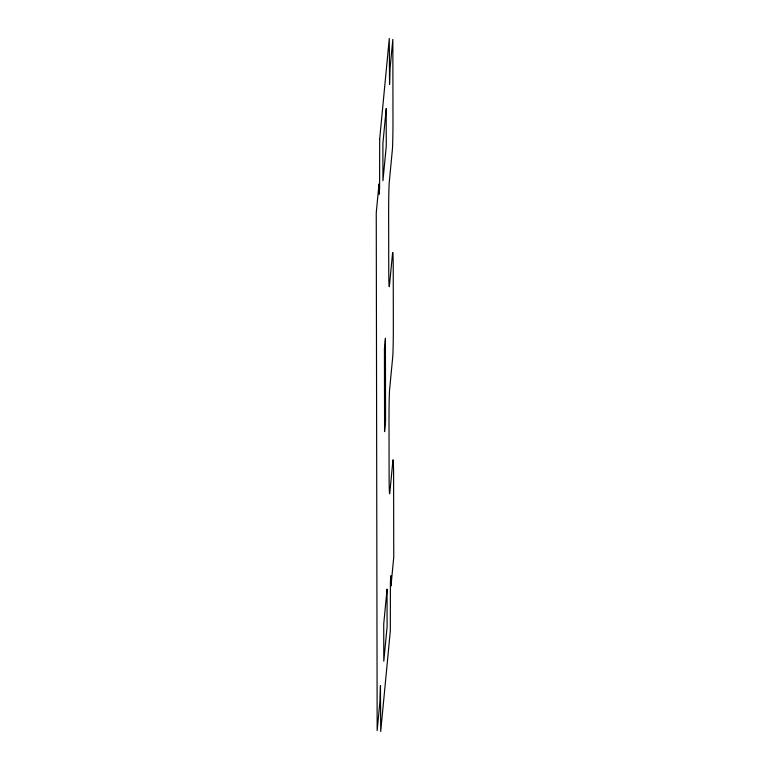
<?xml version="1.0" encoding="UTF-8"?>
<svg xmlns="http://www.w3.org/2000/svg" width="770" height="770" viewBox="0 0 770 770"><rect width="100%" height="100%" fill="white"/><g stroke="black" fill="none" stroke-linecap="round" stroke-linejoin="round"><path stroke-width="1.16" d="M379.677 139.11L379.591 188.486L379.042 194.271L379.023 183.915L376.251 212.818L377.156 730.643L379.928 701.73L380.457 685.598L380.707 731.5L390.323 630.89L390.409 581.514L390.958 575.729L390.977 586.086L393.749 557.182L393.605 478.468A25.805 0.655 -89.7 0 0 392.902 460.556L389.803 492.935A25.805 0.655 -89.7 0 1 389.1 475.013L389.004 421.161A25.805 0.655 -89.7 0 1 389.62 389.37L392.719 356.991A25.805 0.655 -89.7 0 0 393.335 325.19L393.249 271.338A25.805 0.655 -89.7 0 0 392.536 253.426L389.447 285.805A25.805 0.655 -89.7 0 1 388.735 267.883L388.638 214.031A25.805 0.655 -89.7 0 1 389.264 182.24L392.353 149.861A25.805 0.655 -89.7 0 0 392.979 118.06L392.844 39.357L390.072 68.27L389.543 84.402L389.293 38.5L379.677 139.11M386.203 108.743L382.892 143.432L382.95 180.719L386.271 146.021L386.203 108.743M385.423 338.367L384.432 348.781L384.577 431.633L385.568 421.219L385.423 338.367M387.05 589.281L383.73 623.979L383.797 661.257L387.108 626.568L387.05 589.281"/></g></svg>
